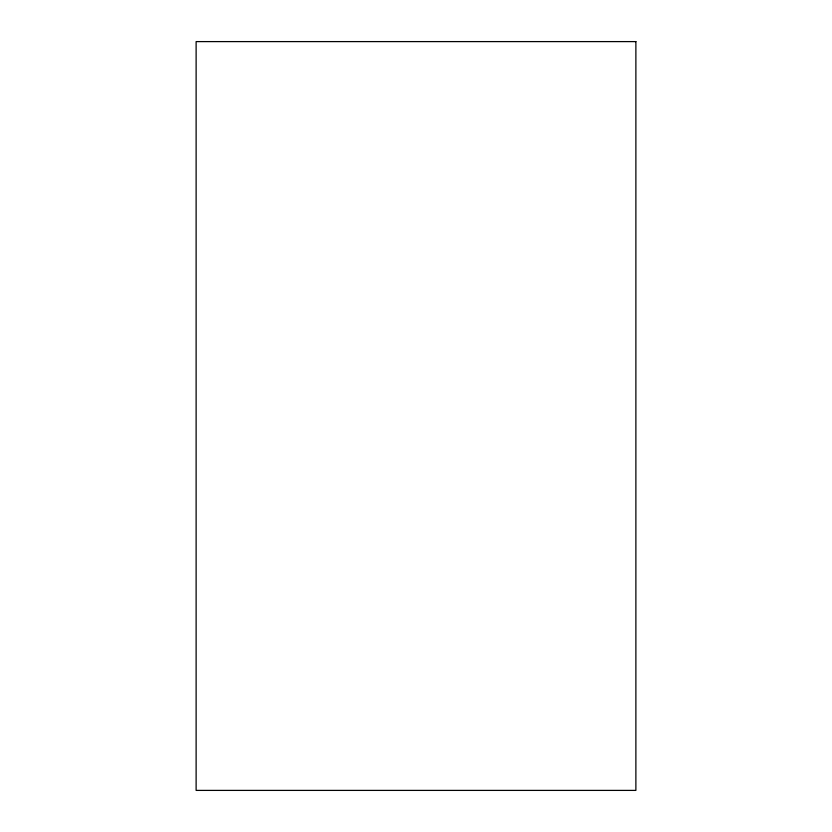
<?xml version="1.0" encoding="UTF-8"?>
<svg xmlns="http://www.w3.org/2000/svg" width="832" height="832" viewBox="0 0 832 832"><rect width="100%" height="100%" fill="white"/><g stroke="black" fill="none" stroke-linecap="round" stroke-linejoin="round"><path stroke-width="1.25" d="M635.877 41.6L196.123 41.6L196.123 790.4L635.877 790.4L635.877 41.6"/></g></svg>
